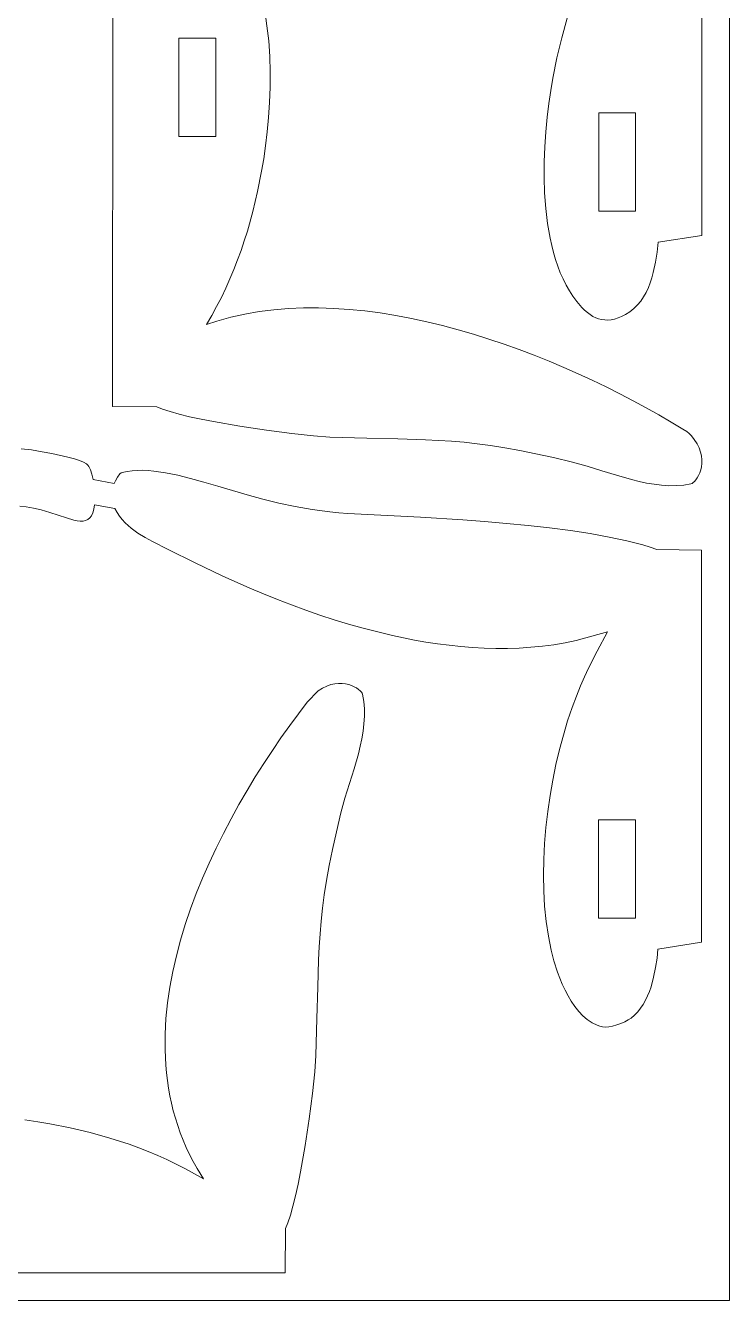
# Model space of a CAD drawing. Header units: centimetres. Extents: x -43.9 to 43.9, y -33.6 to 33.6.
# Drawn here: x 38.15 to 43.94, y -33.57 to -23.09 of the extents above; entities that cross this region are included whole.
import ezdxf

# ---------------------------------------------------------------- set-up
doc = ezdxf.new("R2010")
doc.units = ezdxf.units.CM
doc.header["$MEASUREMENT"] = 0
doc.layers.add('Camada 1', color=7, linetype='Continuous')

msp = doc.modelspace()

# ---------------------------------------------------------------- linework, layer by layer
at = {"layer": 'Camada 1', "color": 4, "lineweight": 9}
for points in [[(43.9416, 11.64976), (43.9416, 11.64976), (43.9416, -33.57024), (43.9416, -33.57024)], [(-25.07839, -33.57024), (-25.07839, -33.57024), (43.9416, -33.57024), (43.9416, -33.57024)]]:
    msp.add_open_spline(points, degree=3, dxfattribs=at)
at = {"layer": 'Camada 1', "color": 3, "lineweight": 9}
for points in [[(43.71426, -24.8181), (43.71426, -24.8181), (43.7145, -21.59309), (43.7145, -21.59309)], [(38.87138, -22.99797), (38.87138, -22.99797), (38.87112, -26.22298), (38.87112, -26.22298)], [(40.13959, -23.09549), (40.13959, -23.09549), (40.12988, -23.03423), (40.12988, -23.03423)], [(42.6072, -23.03322), (42.6072, -23.03322), (42.56219, -23.19489), (42.56219, -23.19489)], [(40.15436, -23.22021), (40.15436, -23.22021), (40.13959, -23.09549), (40.13959, -23.09549)], [(40.16341, -23.34688), (40.16341, -23.34688), (40.15436, -23.22021), (40.15436, -23.22021)], [(42.56219, -23.19489), (42.56219, -23.19489), (42.52331, -23.35933), (42.52331, -23.35933)], [(40.16728, -23.47434), (40.16728, -23.47434), (40.16341, -23.34688), (40.16341, -23.34688)], [(42.52331, -23.35933), (42.52331, -23.35933), (42.49001, -23.52659), (42.49001, -23.52659)], [(40.16653, -23.60141), (40.16653, -23.60141), (40.16728, -23.47434), (40.16728, -23.47434)], [(42.49001, -23.52659), (42.49001, -23.52659), (42.47305, -23.62653), (42.47305, -23.62653)], [(40.16169, -23.7269), (40.16169, -23.7269), (40.16653, -23.60141), (40.16653, -23.60141)], [(42.47305, -23.62653), (42.47305, -23.62653), (42.45741, -23.73394), (42.45741, -23.73394)], [(40.15333, -23.84963), (40.15333, -23.84963), (40.16169, -23.7269), (40.16169, -23.7269)], [(42.45741, -23.73394), (42.45741, -23.73394), (42.44364, -23.84763), (42.44364, -23.84763)], [(40.14199, -23.96844), (40.14199, -23.96844), (40.15333, -23.84963), (40.15333, -23.84963)], [(42.44364, -23.84763), (42.44364, -23.84763), (42.43232, -23.96644), (42.43232, -23.96644)], [(40.12824, -24.08213), (40.12824, -24.08213), (40.14199, -23.96844), (40.14199, -23.96844)], [(42.43232, -23.96644), (42.43232, -23.96644), (42.42395, -24.08918), (42.42395, -24.08918)], [(40.1126, -24.18954), (40.1126, -24.18954), (40.12824, -24.08213), (40.12824, -24.08213)], [(42.42395, -24.08918), (42.42395, -24.08918), (42.41912, -24.21468), (42.41912, -24.21468)], [(40.09563, -24.28948), (40.09563, -24.28948), (40.1126, -24.18954), (40.1126, -24.18954)], [(40.06232, -24.45675), (40.06232, -24.45675), (40.09563, -24.28948), (40.09563, -24.28948)], [(42.41912, -24.21468), (42.41912, -24.21468), (42.41837, -24.34174), (42.41837, -24.34174)], [(42.41837, -24.34174), (42.41837, -24.34174), (42.42224, -24.46921), (42.42224, -24.46921)], [(40.02345, -24.62118), (40.02345, -24.62118), (40.06232, -24.45675), (40.06232, -24.45675)], [(42.42224, -24.46921), (42.42224, -24.46921), (42.43128, -24.59588), (42.43128, -24.59588)], [(42.43128, -24.59588), (42.43128, -24.59588), (42.44606, -24.72059), (42.44606, -24.72059)], [(39.97845, -24.78285), (39.97845, -24.78285), (40.02345, -24.62118), (40.02345, -24.62118)], [(42.44606, -24.72059), (42.44606, -24.72059), (42.45577, -24.78185), (42.45577, -24.78185)], [(39.95347, -24.86265), (39.95347, -24.86265), (39.97845, -24.78285), (39.97845, -24.78285)], [(42.45577, -24.78185), (42.45577, -24.78185), (42.46711, -24.84218), (42.46711, -24.84218)], [(43.35566, -24.87411), (43.35566, -24.87411), (43.71426, -24.8181), (43.71426, -24.8181)], [(39.92676, -24.94178), (39.92676, -24.94178), (39.95347, -24.86265), (39.95347, -24.86265)], [(42.46711, -24.84218), (42.46711, -24.84218), (42.48017, -24.90141), (42.48017, -24.90141)], [(42.48017, -24.90141), (42.48017, -24.90141), (42.49499, -24.95943), (42.49499, -24.95943)], [(43.34607, -24.95505), (43.34607, -24.95505), (43.35566, -24.87411), (43.35566, -24.87411)], [(39.86783, -25.098), (39.86783, -25.098), (39.89823, -25.02022), (39.89823, -25.02022)], [(39.89823, -25.02022), (39.89823, -25.02022), (39.92676, -24.94178), (39.92676, -24.94178)], [(42.49499, -24.95943), (42.49499, -24.95943), (42.51166, -25.01607), (42.51166, -25.01607)], [(42.51166, -25.01607), (42.51166, -25.01607), (42.53025, -25.07118), (42.53025, -25.07118)], [(43.31505, -25.12435), (43.31505, -25.12435), (43.33312, -25.03933), (43.33312, -25.03933)], [(43.33312, -25.03933), (43.33312, -25.03933), (43.34607, -24.95505), (43.34607, -24.95505)], [(39.83547, -25.17511), (39.83547, -25.17511), (39.86783, -25.098), (39.86783, -25.098)], [(42.53025, -25.07118), (42.53025, -25.07118), (42.55082, -25.12463), (42.55082, -25.12463)], [(42.55082, -25.12463), (42.55082, -25.12463), (42.57344, -25.17627), (42.57344, -25.17627)], [(43.30353, -25.16633), (43.30353, -25.16633), (43.31505, -25.12435), (43.31505, -25.12435)], [(39.80108, -25.25157), (39.80108, -25.25157), (39.83547, -25.17511), (39.83547, -25.17511)], [(42.57344, -25.17627), (42.57344, -25.17627), (42.59818, -25.22594), (42.59818, -25.22594)], [(42.59818, -25.22594), (42.59818, -25.22594), (42.6251, -25.27349), (42.6251, -25.27349)], [(43.25639, -25.28618), (43.25639, -25.28618), (43.27442, -25.24756), (43.27442, -25.24756)], [(43.27442, -25.24756), (43.27442, -25.24756), (43.29007, -25.2075), (43.29007, -25.2075)], [(43.29007, -25.2075), (43.29007, -25.2075), (43.30353, -25.16633), (43.30353, -25.16633)], [(39.72598, -25.40251), (39.72598, -25.40251), (39.76462, -25.32736), (39.76462, -25.32736)], [(39.76462, -25.32736), (39.76462, -25.32736), (39.80108, -25.25157), (39.80108, -25.25157)], [(42.6251, -25.27349), (42.6251, -25.27349), (42.65429, -25.31879), (42.65429, -25.31879)], [(42.65429, -25.31879), (42.65429, -25.31879), (42.68579, -25.36168), (42.68579, -25.36168)], [(43.21224, -25.35774), (43.21224, -25.35774), (43.23574, -25.32301), (43.23574, -25.32301)], [(43.23574, -25.32301), (43.23574, -25.32301), (43.25639, -25.28618), (43.25639, -25.28618)], [(39.68512, -25.47702), (39.68512, -25.47702), (39.72598, -25.40251), (39.72598, -25.40251)], [(40.07566, -25.44474), (40.07566, -25.44474), (39.95754, -25.46524), (39.95754, -25.46524)], [(40.19558, -25.42954), (40.19558, -25.42954), (40.07566, -25.44474), (40.07566, -25.44474)], [(40.31714, -25.41942), (40.31714, -25.41942), (40.19558, -25.42954), (40.19558, -25.42954)], [(40.44014, -25.41423), (40.44014, -25.41423), (40.31714, -25.41942), (40.31714, -25.41942)], [(40.56442, -25.41378), (40.56442, -25.41378), (40.44014, -25.41423), (40.44014, -25.41423)], [(40.68977, -25.41789), (40.68977, -25.41789), (40.56442, -25.41378), (40.56442, -25.41378)], [(40.81606, -25.42636), (40.81606, -25.42636), (40.68977, -25.41789), (40.68977, -25.41789)], [(40.94305, -25.43903), (40.94305, -25.43903), (40.81606, -25.42636), (40.81606, -25.42636)], [(41.07061, -25.45572), (41.07061, -25.45572), (40.94305, -25.43903), (40.94305, -25.43903)], [(41.19855, -25.47623), (41.19855, -25.47623), (41.07061, -25.45572), (41.07061, -25.45572)], [(42.68579, -25.36168), (42.68579, -25.36168), (42.72888, -25.41169), (42.72888, -25.41169)], [(42.72888, -25.41169), (42.72888, -25.41169), (42.75076, -25.43326), (42.75076, -25.43326)], [(42.75076, -25.43326), (42.75076, -25.43326), (42.77297, -25.45244), (42.77297, -25.45244)], [(42.77297, -25.45244), (42.77297, -25.45244), (42.79554, -25.46915), (42.79554, -25.46915)], [(43.08541, -25.46916), (43.08541, -25.46916), (43.1225, -25.44609), (43.1225, -25.44609)], [(43.1225, -25.44609), (43.1225, -25.44609), (43.15585, -25.41961), (43.15585, -25.41961)], [(43.15585, -25.41961), (43.15585, -25.41961), (43.18569, -25.39006), (43.18569, -25.39006)], [(43.18569, -25.39006), (43.18569, -25.39006), (43.21224, -25.35774), (43.21224, -25.35774)], [(39.64196, -25.55088), (39.64196, -25.55088), (39.68512, -25.47702), (39.68512, -25.47702)], [(39.72745, -25.52281), (39.72745, -25.52281), (39.64196, -25.55088), (39.64196, -25.55088)], [(39.84141, -25.4912), (39.84141, -25.4912), (39.72745, -25.52281), (39.72745, -25.52281)], [(39.95754, -25.46524), (39.95754, -25.46524), (39.84141, -25.4912), (39.84141, -25.4912)], [(41.32666, -25.5004), (41.32666, -25.5004), (41.19855, -25.47623), (41.19855, -25.47623)], [(41.4548, -25.52802), (41.4548, -25.52802), (41.32666, -25.5004), (41.32666, -25.5004)], [(41.58277, -25.55894), (41.58277, -25.55894), (41.4548, -25.52802), (41.4548, -25.52802)], [(41.7104, -25.59296), (41.7104, -25.59296), (41.58277, -25.55894), (41.58277, -25.55894)], [(42.79554, -25.46915), (42.79554, -25.46915), (42.81854, -25.48334), (42.81854, -25.48334)], [(42.81854, -25.48334), (42.81854, -25.48334), (42.84203, -25.4949), (42.84203, -25.4949)], [(42.84203, -25.4949), (42.84203, -25.4949), (42.86607, -25.50378), (42.86607, -25.50378)], [(42.86607, -25.50378), (42.86607, -25.50378), (42.89073, -25.50991), (42.89073, -25.50991)], [(42.89073, -25.50991), (42.89073, -25.50991), (42.91605, -25.51319), (42.91605, -25.51319)], [(42.91605, -25.51319), (42.91605, -25.51319), (42.94211, -25.51356), (42.94211, -25.51356)], [(42.94211, -25.51356), (42.94211, -25.51356), (42.96895, -25.51095), (42.96895, -25.51095)], [(42.96895, -25.51095), (42.96895, -25.51095), (42.99664, -25.50528), (42.99664, -25.50528)], [(42.99664, -25.50528), (42.99664, -25.50528), (43.02525, -25.49647), (43.02525, -25.49647)], [(43.02525, -25.49647), (43.02525, -25.49647), (43.05482, -25.48447), (43.05482, -25.48447)], [(43.05482, -25.48447), (43.05482, -25.48447), (43.08541, -25.46916), (43.08541, -25.46916)], [(41.83749, -25.6299), (41.83749, -25.6299), (41.7104, -25.59296), (41.7104, -25.59296)], [(41.96388, -25.66957), (41.96388, -25.66957), (41.83749, -25.6299), (41.83749, -25.6299)], [(42.08939, -25.71182), (42.08939, -25.71182), (41.96388, -25.66957), (41.96388, -25.66957)], [(42.21384, -25.75643), (42.21384, -25.75643), (42.08939, -25.71182), (42.08939, -25.71182)], [(42.33704, -25.80323), (42.33704, -25.80323), (42.21384, -25.75643), (42.21384, -25.75643)], [(42.45883, -25.85206), (42.45883, -25.85206), (42.33704, -25.80323), (42.33704, -25.80323)], [(42.57901, -25.9027), (42.57901, -25.9027), (42.45883, -25.85206), (42.45883, -25.85206)], [(42.6974, -25.955), (42.6974, -25.955), (42.57901, -25.9027), (42.57901, -25.9027)], [(42.81383, -26.00878), (42.81383, -26.00878), (42.6974, -25.955), (42.6974, -25.955)], [(42.92813, -26.06384), (42.92813, -26.06384), (42.81383, -26.00878), (42.81383, -26.00878)], [(43.0401, -26.12), (43.0401, -26.12), (42.92813, -26.06384), (42.92813, -26.06384)], [(43.14958, -26.17708), (43.14958, -26.17708), (43.0401, -26.12), (43.0401, -26.12)], [(43.25637, -26.23492), (43.25637, -26.23492), (43.14958, -26.17708), (43.14958, -26.17708)], [(38.87112, -26.22298), (38.87112, -26.22298), (39.23456, -26.22549), (39.23456, -26.22549)], [(39.23456, -26.22549), (39.23456, -26.22549), (39.28141, -26.24577), (39.28141, -26.24577)], [(39.28141, -26.24577), (39.28141, -26.24577), (39.34323, -26.26643), (39.34323, -26.26643)], [(39.34323, -26.26643), (39.34323, -26.26643), (39.41801, -26.28728), (39.41801, -26.28728)], [(39.41801, -26.28728), (39.41801, -26.28728), (39.50376, -26.30808), (39.50376, -26.30808)], [(43.3603, -26.2933), (43.3603, -26.2933), (43.25637, -26.23492), (43.25637, -26.23492)], [(43.4612, -26.35206), (43.4612, -26.35206), (43.3603, -26.2933), (43.3603, -26.2933)], [(39.50376, -26.30808), (39.50376, -26.30808), (39.59845, -26.32862), (39.59845, -26.32862)], [(39.59845, -26.32862), (39.59845, -26.32862), (39.7001, -26.34869), (39.7001, -26.34869)], [(39.7001, -26.34869), (39.7001, -26.34869), (39.91619, -26.38653), (39.91619, -26.38653)], [(39.91619, -26.38653), (39.91619, -26.38653), (40.13597, -26.41985), (40.13597, -26.41985)], [(43.55888, -26.41102), (43.55888, -26.41102), (43.4612, -26.35206), (43.4612, -26.35206)], [(40.13597, -26.41985), (40.13597, -26.41985), (40.34339, -26.44693), (40.34339, -26.44693)], [(40.34339, -26.44693), (40.34339, -26.44693), (40.52238, -26.466), (40.52238, -26.466)], [(40.52238, -26.466), (40.52238, -26.466), (40.65688, -26.47534), (40.65688, -26.47534)], [(40.65688, -26.47534), (40.65688, -26.47534), (40.95935, -26.48455), (40.95935, -26.48455)], [(40.95935, -26.48455), (40.95935, -26.48455), (41.21661, -26.49072), (41.21661, -26.49072)], [(41.21661, -26.49072), (41.21661, -26.49072), (41.44369, -26.49775), (41.44369, -26.49775)], [(41.44369, -26.49775), (41.44369, -26.49775), (41.5506, -26.5028), (41.5506, -26.5028)], [(41.5506, -26.5028), (41.5506, -26.5028), (41.65559, -26.50952), (41.65559, -26.50952)], [(43.59003, -26.43027), (43.59003, -26.43027), (43.55888, -26.41102), (43.55888, -26.41102)], [(43.61109, -26.44558), (43.61109, -26.44558), (43.59003, -26.43027), (43.59003, -26.43027)], [(43.62936, -26.4645), (43.62936, -26.4645), (43.61109, -26.44558), (43.61109, -26.44558)], [(43.65211, -26.49462), (43.65211, -26.49462), (43.62936, -26.4645), (43.62936, -26.4645)], [(43.67471, -26.52993), (43.67471, -26.52993), (43.65211, -26.49462), (43.65211, -26.49462)], [(38.20513, -26.58153), (38.20513, -26.58153), (38.11859, -26.57061), (38.11859, -26.57061)], [(38.29119, -26.59563), (38.29119, -26.59563), (38.20513, -26.58153), (38.20513, -26.58153)], [(38.37251, -26.61132), (38.37251, -26.61132), (38.29119, -26.59563), (38.29119, -26.59563)], [(41.65559, -26.50952), (41.65559, -26.50952), (41.76055, -26.51841), (41.76055, -26.51841)], [(41.76055, -26.51841), (41.76055, -26.51841), (41.86734, -26.52994), (41.86734, -26.52994)], [(41.86734, -26.52994), (41.86734, -26.52994), (41.97785, -26.5446), (41.97785, -26.5446)], [(41.97785, -26.5446), (41.97785, -26.5446), (42.09395, -26.56288), (42.09395, -26.56288)], [(42.09395, -26.56288), (42.09395, -26.56288), (42.21751, -26.58526), (42.21751, -26.58526)], [(42.21751, -26.58526), (42.21751, -26.58526), (42.35042, -26.61224), (42.35042, -26.61224)], [(43.69173, -26.5645), (43.69173, -26.5645), (43.67471, -26.52993), (43.67471, -26.52993)], [(43.70365, -26.59815), (43.70365, -26.59815), (43.69173, -26.5645), (43.69173, -26.5645)], [(43.71099, -26.63066), (43.71099, -26.63066), (43.70365, -26.59815), (43.70365, -26.59815)], [(38.50383, -26.64113), (38.50383, -26.64113), (38.37251, -26.61132), (38.37251, -26.61132)], [(38.55737, -26.65484), (38.55737, -26.65484), (38.50383, -26.64113), (38.50383, -26.64113)], [(38.59961, -26.6673), (38.59961, -26.6673), (38.55737, -26.65484), (38.55737, -26.65484)], [(38.63225, -26.68045), (38.63225, -26.68045), (38.59961, -26.6673), (38.59961, -26.6673)], [(38.65702, -26.69627), (38.65702, -26.69627), (38.63225, -26.68045), (38.63225, -26.68045)], [(38.66697, -26.70579), (38.66697, -26.70579), (38.65702, -26.69627), (38.65702, -26.69627)], [(38.67559, -26.71671), (38.67559, -26.71671), (38.66697, -26.70579), (38.66697, -26.70579)], [(42.35042, -26.61224), (42.35042, -26.61224), (42.49455, -26.6443), (42.49455, -26.6443)], [(42.49455, -26.6443), (42.49455, -26.6443), (42.65178, -26.68191), (42.65178, -26.68191)], [(42.65178, -26.68191), (42.65178, -26.68191), (42.77031, -26.71441), (42.77031, -26.71441)], [(42.77031, -26.71441), (42.77031, -26.71441), (42.89102, -26.75155), (42.89102, -26.75155)], [(43.71058, -26.71944), (43.71058, -26.71944), (43.71396, -26.69151), (43.71396, -26.69151)], [(43.71427, -26.66185), (43.71427, -26.66185), (43.71099, -26.63066), (43.71099, -26.63066)], [(43.71396, -26.69151), (43.71396, -26.69151), (43.71427, -26.66185), (43.71427, -26.66185)], [(38.68968, -26.74371), (38.68968, -26.74371), (38.67559, -26.71671), (38.67559, -26.71671)], [(38.70101, -26.77925), (38.70101, -26.77925), (38.68968, -26.74371), (38.68968, -26.74371)], [(38.71126, -26.82527), (38.71126, -26.82527), (38.70101, -26.77925), (38.70101, -26.77925)], [(38.9117, -26.80497), (38.9117, -26.80497), (38.89453, -26.83391), (38.89453, -26.83391)], [(38.93126, -26.77876), (38.93126, -26.77876), (38.9117, -26.80497), (38.9117, -26.80497)], [(38.94072, -26.76977), (38.94072, -26.76977), (38.93126, -26.77876), (38.93126, -26.77876)], [(38.94934, -26.7652), (38.94934, -26.7652), (38.94072, -26.76977), (38.94072, -26.76977)], [(38.98985, -26.75696), (38.98985, -26.75696), (38.94934, -26.7652), (38.94934, -26.7652)], [(39.03152, -26.75148), (39.03152, -26.75148), (38.98985, -26.75696), (38.98985, -26.75696)], [(39.07435, -26.74864), (39.07435, -26.74864), (39.03152, -26.75148), (39.03152, -26.75148)], [(39.11836, -26.74826), (39.11836, -26.74826), (39.07435, -26.74864), (39.07435, -26.74864)], [(39.16352, -26.75019), (39.16352, -26.75019), (39.11836, -26.74826), (39.11836, -26.74826)], [(39.20983, -26.75428), (39.20983, -26.75428), (39.16352, -26.75019), (39.16352, -26.75019)], [(39.3059, -26.76827), (39.3059, -26.76827), (39.20983, -26.75428), (39.20983, -26.75428)], [(39.40654, -26.789), (39.40654, -26.789), (39.3059, -26.76827), (39.3059, -26.76827)], [(39.51171, -26.81522), (39.51171, -26.81522), (39.40654, -26.789), (39.40654, -26.789)], [(39.62139, -26.84566), (39.62139, -26.84566), (39.51171, -26.81522), (39.51171, -26.81522)], [(42.89102, -26.75155), (42.89102, -26.75155), (43.01327, -26.78954), (43.01327, -26.78954)], [(43.01327, -26.78954), (43.01327, -26.78954), (43.1364, -26.82461), (43.1364, -26.82461)], [(43.6652, -26.82617), (43.6652, -26.82617), (43.6764, -26.80988), (43.6764, -26.80988)], [(43.6764, -26.80988), (43.6764, -26.80988), (43.68704, -26.79086), (43.68704, -26.79086)], [(43.68704, -26.79086), (43.68704, -26.79086), (43.69662, -26.76931), (43.69662, -26.76931)], [(43.69662, -26.76931), (43.69662, -26.76931), (43.70464, -26.74544), (43.70464, -26.74544)], [(43.70464, -26.74544), (43.70464, -26.74544), (43.71058, -26.71944), (43.71058, -26.71944)], [(38.88359, -26.85565), (38.88359, -26.85565), (38.71126, -26.82527), (38.71126, -26.82527)], [(38.89453, -26.83391), (38.89453, -26.83391), (38.88359, -26.85565), (38.88359, -26.85565)], [(39.73554, -26.87906), (39.73554, -26.87906), (39.62139, -26.84566), (39.62139, -26.84566)], [(39.97708, -26.94978), (39.97708, -26.94978), (39.73554, -26.87906), (39.73554, -26.87906)], [(43.1364, -26.82461), (43.1364, -26.82461), (43.1981, -26.83986), (43.1981, -26.83986)], [(43.1981, -26.83986), (43.1981, -26.83986), (43.25977, -26.85298), (43.25977, -26.85298)], [(43.25977, -26.85298), (43.25977, -26.85298), (43.32135, -26.86346), (43.32135, -26.86346)], [(43.32135, -26.86346), (43.32135, -26.86346), (43.38274, -26.87086), (43.38274, -26.87086)], [(43.38274, -26.87086), (43.38274, -26.87086), (43.44388, -26.87469), (43.44388, -26.87469)], [(43.44388, -26.87469), (43.44388, -26.87469), (43.50467, -26.87448), (43.50467, -26.87448)], [(43.50467, -26.87448), (43.50467, -26.87448), (43.56504, -26.86977), (43.56504, -26.86977)], [(43.56504, -26.86977), (43.56504, -26.86977), (43.6249, -26.86007), (43.6249, -26.86007)], [(43.6249, -26.86007), (43.6249, -26.86007), (43.6333, -26.85669), (43.6333, -26.85669)], [(43.6333, -26.85669), (43.6333, -26.85669), (43.64315, -26.84978), (43.64315, -26.84978)], [(43.64315, -26.84978), (43.64315, -26.84978), (43.65396, -26.83954), (43.65396, -26.83954)], [(43.65396, -26.83954), (43.65396, -26.83954), (43.6652, -26.82617), (43.6652, -26.82617)], [(40.10444, -26.98458), (40.10444, -26.98458), (39.97708, -26.94978), (39.97708, -26.94978)], [(40.23611, -27.01734), (40.23611, -27.01734), (40.10444, -26.98458), (40.10444, -26.98458)], [(40.37209, -27.04679), (40.37209, -27.04679), (40.23611, -27.01734), (40.23611, -27.01734)], [(38.10826, -27.04229), (38.10826, -27.04229), (38.16125, -27.04935), (38.16125, -27.04935)], [(38.16125, -27.04935), (38.16125, -27.04935), (38.21985, -27.05969), (38.21985, -27.05969)], [(38.21985, -27.05969), (38.21985, -27.05969), (38.28436, -27.07431), (38.28436, -27.07431)], [(38.28436, -27.07431), (38.28436, -27.07431), (38.35505, -27.09417), (38.35505, -27.09417)], [(38.35505, -27.09417), (38.35505, -27.09417), (38.49269, -27.14012), (38.49269, -27.14012)], [(38.68333, -27.14031), (38.68333, -27.14031), (38.69701, -27.12226), (38.69701, -27.12226)], [(38.69701, -27.12226), (38.69701, -27.12226), (38.70807, -27.09857), (38.70807, -27.09857)], [(38.70807, -27.09857), (38.70807, -27.09857), (38.71639, -27.06876), (38.71639, -27.06876)], [(38.71639, -27.06876), (38.71639, -27.06876), (38.72184, -27.03233), (38.72184, -27.03233)], [(38.72184, -27.03233), (38.72184, -27.03233), (38.88977, -27.06195), (38.88977, -27.06195)], [(38.88977, -27.06195), (38.88977, -27.06195), (38.90799, -27.0947), (38.90799, -27.0947)], [(38.90799, -27.0947), (38.90799, -27.0947), (38.92798, -27.12495), (38.92798, -27.12495)], [(38.92798, -27.12495), (38.92798, -27.12495), (38.94963, -27.15292), (38.94963, -27.15292)], [(40.51235, -27.0717), (40.51235, -27.0717), (40.37209, -27.04679), (40.37209, -27.04679)], [(40.65684, -27.09081), (40.65684, -27.09081), (40.51235, -27.0717), (40.51235, -27.0717)], [(40.73065, -27.0978), (40.73065, -27.0978), (40.65684, -27.09081), (40.65684, -27.09081)], [(40.80551, -27.10285), (40.80551, -27.10285), (40.73065, -27.0978), (40.73065, -27.0978)], [(41.40263, -27.13438), (41.40263, -27.13438), (40.80551, -27.10285), (40.80551, -27.10285)], [(41.74966, -27.1563), (41.74966, -27.1563), (41.40263, -27.13438), (41.40263, -27.13438)], [(38.49269, -27.14012), (38.49269, -27.14012), (38.55229, -27.15747), (38.55229, -27.15747)], [(38.55229, -27.15747), (38.55229, -27.15747), (38.57938, -27.16303), (38.57938, -27.16303)], [(38.57938, -27.16303), (38.57938, -27.16303), (38.60453, -27.16588), (38.60453, -27.16588)], [(38.60453, -27.16588), (38.60453, -27.16588), (38.62761, -27.16551), (38.62761, -27.16551)], [(38.62761, -27.16551), (38.62761, -27.16551), (38.64851, -27.16145), (38.64851, -27.16145)], [(38.64851, -27.16145), (38.64851, -27.16145), (38.66712, -27.15321), (38.66712, -27.15321)], [(38.66712, -27.15321), (38.66712, -27.15321), (38.68333, -27.14031), (38.68333, -27.14031)], [(38.94963, -27.15292), (38.94963, -27.15292), (38.97282, -27.17878), (38.97282, -27.17878)], [(38.97282, -27.17878), (38.97282, -27.17878), (38.99742, -27.20274), (38.99742, -27.20274)], [(38.99742, -27.20274), (38.99742, -27.20274), (39.02332, -27.22501), (39.02332, -27.22501)], [(39.02332, -27.22501), (39.02332, -27.22501), (39.07853, -27.26528), (39.07853, -27.26528)], [(41.92846, -27.1696), (41.92846, -27.1696), (41.74966, -27.1563), (41.74966, -27.1563)], [(42.10818, -27.18476), (42.10818, -27.18476), (41.92846, -27.1696), (41.92846, -27.1696)], [(42.28687, -27.20202), (42.28687, -27.20202), (42.10818, -27.18476), (42.10818, -27.18476)], [(42.4626, -27.22159), (42.4626, -27.22159), (42.28687, -27.20202), (42.28687, -27.20202)], [(42.6334, -27.2437), (42.6334, -27.2437), (42.4626, -27.22159), (42.4626, -27.22159)], [(39.07853, -27.26528), (39.07853, -27.26528), (39.13748, -27.30118), (39.13748, -27.30118)], [(39.13748, -27.30118), (39.13748, -27.30118), (39.1992, -27.33433), (39.1992, -27.33433)], [(39.1992, -27.33433), (39.1992, -27.33433), (39.32711, -27.39881), (39.32711, -27.39881)], [(42.79731, -27.26857), (42.79731, -27.26857), (42.6334, -27.2437), (42.6334, -27.2437)], [(42.95241, -27.29645), (42.95241, -27.29645), (42.79731, -27.26857), (42.79731, -27.26857)], [(43.09672, -27.32756), (43.09672, -27.32756), (42.95241, -27.29645), (42.95241, -27.29645)], [(43.22831, -27.36211), (43.22831, -27.36211), (43.09672, -27.32756), (43.09672, -27.32756)], [(39.32711, -27.39881), (39.32711, -27.39881), (39.54814, -27.50992), (39.54814, -27.50992)], [(43.28872, -27.38075), (43.28872, -27.38075), (43.22831, -27.36211), (43.22831, -27.36211)], [(43.34521, -27.40034), (43.34521, -27.40034), (43.28872, -27.38075), (43.28872, -27.38075)], [(43.71265, -27.4036), (43.71265, -27.4036), (43.34521, -27.40034), (43.34521, -27.40034)], [(43.71265, -30.62623), (43.71265, -30.62623), (43.71265, -27.4036), (43.71265, -27.4036)], [(39.54814, -27.50992), (39.54814, -27.50992), (39.77168, -27.61612), (39.77168, -27.61612)], [(39.77168, -27.61612), (39.77168, -27.61612), (39.99783, -27.71664), (39.99783, -27.71664)], [(39.99783, -27.71664), (39.99783, -27.71664), (40.1119, -27.76451), (40.1119, -27.76451)], [(40.1119, -27.76451), (40.1119, -27.76451), (40.22665, -27.81065), (40.22665, -27.81065)], [(40.22665, -27.81065), (40.22665, -27.81065), (40.3421, -27.85498), (40.3421, -27.85498)], [(40.3421, -27.85498), (40.3421, -27.85498), (40.45825, -27.89737), (40.45825, -27.89737)], [(40.45825, -27.89737), (40.45825, -27.89737), (40.57511, -27.93775), (40.57511, -27.93775)], [(40.57511, -27.93775), (40.57511, -27.93775), (40.69268, -27.97599), (40.69268, -27.97599)], [(40.69268, -27.97599), (40.69268, -27.97599), (40.81098, -28.01201), (40.81098, -28.01201)], [(40.81098, -28.01201), (40.81098, -28.01201), (40.93002, -28.0457), (40.93002, -28.0457)], [(40.93002, -28.0457), (40.93002, -28.0457), (41.04982, -28.07698), (41.04982, -28.07698)], [(41.04982, -28.07698), (41.04982, -28.07698), (41.17037, -28.10571), (41.17037, -28.10571)], [(42.68213, -28.14822), (42.68213, -28.14822), (42.93991, -28.07633), (42.93991, -28.07633)], [(42.93991, -28.07633), (42.93991, -28.07633), (42.85416, -28.23329), (42.85416, -28.23329)], [(41.17037, -28.10571), (41.17037, -28.10571), (41.26118, -28.12535), (41.26118, -28.12535)], [(41.26118, -28.12535), (41.26118, -28.12535), (41.35337, -28.14332), (41.35337, -28.14332)], [(41.35337, -28.14332), (41.35337, -28.14332), (41.44675, -28.15947), (41.44675, -28.15947)], [(41.44675, -28.15947), (41.44675, -28.15947), (41.54114, -28.17369), (41.54114, -28.17369)], [(41.54114, -28.17369), (41.54114, -28.17369), (41.63632, -28.18586), (41.63632, -28.18586)], [(42.40405, -28.19418), (42.40405, -28.19418), (42.49792, -28.18221), (42.49792, -28.18221)], [(42.49792, -28.18221), (42.49792, -28.18221), (42.59067, -28.16693), (42.59067, -28.16693)], [(42.59067, -28.16693), (42.59067, -28.16693), (42.68213, -28.14822), (42.68213, -28.14822)], [(41.63632, -28.18586), (41.63632, -28.18586), (41.73214, -28.19584), (41.73214, -28.19584)], [(41.73214, -28.19584), (41.73214, -28.19584), (41.82838, -28.20353), (41.82838, -28.20353)], [(41.82838, -28.20353), (41.82838, -28.20353), (41.92485, -28.20878), (41.92485, -28.20878)], [(41.92485, -28.20878), (41.92485, -28.20878), (42.02137, -28.21147), (42.02137, -28.21147)], [(42.02137, -28.21147), (42.02137, -28.21147), (42.11774, -28.21148), (42.11774, -28.21148)], [(42.11774, -28.21148), (42.11774, -28.21148), (42.21377, -28.20868), (42.21377, -28.20868)], [(42.21377, -28.20868), (42.21377, -28.20868), (42.30927, -28.20296), (42.30927, -28.20296)], [(42.30927, -28.20296), (42.30927, -28.20296), (42.40405, -28.19418), (42.40405, -28.19418)], [(42.85416, -28.23329), (42.85416, -28.23329), (42.78216, -28.3735), (42.78216, -28.3735)], [(42.78216, -28.3735), (42.78216, -28.3735), (42.74893, -28.44457), (42.74893, -28.44457)], [(42.74893, -28.44457), (42.74893, -28.44457), (42.71626, -28.52014), (42.71626, -28.52014)], [(40.56076, -28.56137), (40.56076, -28.56137), (40.46907, -28.6546), (40.46907, -28.6546)], [(40.59606, -28.53877), (40.59606, -28.53877), (40.56076, -28.56137), (40.56076, -28.56137)], [(40.63063, -28.52175), (40.63063, -28.52175), (40.59606, -28.53877), (40.59606, -28.53877)], [(40.66427, -28.50983), (40.66427, -28.50983), (40.63063, -28.52175), (40.63063, -28.52175)], [(40.6968, -28.50248), (40.6968, -28.50248), (40.66427, -28.50983), (40.66427, -28.50983)], [(40.72799, -28.49921), (40.72799, -28.49921), (40.6968, -28.50248), (40.6968, -28.50248)], [(40.75764, -28.49952), (40.75764, -28.49952), (40.72799, -28.49921), (40.72799, -28.49921)], [(40.78557, -28.5029), (40.78557, -28.5029), (40.75764, -28.49952), (40.75764, -28.49952)], [(40.81157, -28.50885), (40.81157, -28.50885), (40.78557, -28.5029), (40.78557, -28.5029)], [(40.83544, -28.51687), (40.83544, -28.51687), (40.81157, -28.50885), (40.81157, -28.50885)], [(40.85699, -28.52645), (40.85699, -28.52645), (40.83544, -28.51687), (40.83544, -28.51687)], [(40.87601, -28.53709), (40.87601, -28.53709), (40.85699, -28.52645), (40.85699, -28.52645)], [(40.8923, -28.54828), (40.8923, -28.54828), (40.87601, -28.53709), (40.87601, -28.53709)], [(40.90566, -28.55953), (40.90566, -28.55953), (40.8923, -28.54828), (40.8923, -28.54828)], [(40.9159, -28.57034), (40.9159, -28.57034), (40.90566, -28.55953), (40.90566, -28.55953)], [(40.92281, -28.58018), (40.92281, -28.58018), (40.9159, -28.57034), (40.9159, -28.57034)], [(40.9262, -28.58858), (40.9262, -28.58858), (40.92281, -28.58018), (40.92281, -28.58018)], [(40.9359, -28.64845), (40.9359, -28.64845), (40.9262, -28.58858), (40.9262, -28.58858)], [(42.71626, -28.52014), (42.71626, -28.52014), (42.68319, -28.6031), (42.68319, -28.6031)], [(40.46907, -28.6546), (40.46907, -28.6546), (40.39786, -28.74853), (40.39786, -28.74853)], [(40.94062, -28.70881), (40.94062, -28.70881), (40.9359, -28.64845), (40.9359, -28.64845)], [(42.64875, -28.69636), (42.64875, -28.69636), (42.61122, -28.80759), (42.61122, -28.80759)], [(42.68319, -28.6031), (42.68319, -28.6031), (42.64875, -28.69636), (42.64875, -28.69636)], [(40.39786, -28.74853), (40.39786, -28.74853), (40.32638, -28.84606), (40.32638, -28.84606)], [(40.93699, -28.83073), (40.93699, -28.83073), (40.94082, -28.7696), (40.94082, -28.7696)], [(40.94082, -28.7696), (40.94082, -28.7696), (40.94062, -28.70881), (40.94062, -28.70881)], [(42.61122, -28.80759), (42.61122, -28.80759), (42.57622, -28.92352), (42.57622, -28.92352)], [(40.32638, -28.84606), (40.32638, -28.84606), (40.25496, -28.94697), (40.25496, -28.94697)], [(40.9191, -28.9537), (40.9191, -28.9537), (40.9296, -28.89213), (40.9296, -28.89213)], [(40.9296, -28.89213), (40.9296, -28.89213), (40.93699, -28.83073), (40.93699, -28.83073)], [(40.25496, -28.94697), (40.25496, -28.94697), (40.18388, -29.0511), (40.18388, -29.0511)], [(40.89074, -29.07708), (40.89074, -29.07708), (40.906, -29.01537), (40.906, -29.01537)], [(40.906, -29.01537), (40.906, -29.01537), (40.9191, -28.9537), (40.9191, -28.9537)], [(42.57622, -28.92352), (42.57622, -28.92352), (42.544, -29.04354), (42.544, -29.04354)], [(40.18388, -29.0511), (40.18388, -29.0511), (40.11346, -29.15823), (40.11346, -29.15823)], [(40.85567, -29.2002), (40.85567, -29.2002), (40.89074, -29.07708), (40.89074, -29.07708)], [(42.544, -29.04354), (42.544, -29.04354), (42.51475, -29.16702), (42.51475, -29.16702)], [(40.11346, -29.15823), (40.11346, -29.15823), (40.04399, -29.26819), (40.04399, -29.26819)], [(40.81769, -29.32244), (40.81769, -29.32244), (40.85567, -29.2002), (40.85567, -29.2002)], [(42.51475, -29.16702), (42.51475, -29.16702), (42.48871, -29.29332), (42.48871, -29.29332)], [(40.04399, -29.26819), (40.04399, -29.26819), (39.97576, -29.38078), (39.97576, -29.38078)], [(40.78055, -29.44317), (40.78055, -29.44317), (40.81769, -29.32244), (40.81769, -29.32244)], [(42.48871, -29.29332), (42.48871, -29.29332), (42.4661, -29.42184), (42.4661, -29.42184)], [(39.97576, -29.38078), (39.97576, -29.38078), (39.90911, -29.4958), (39.90911, -29.4958)], [(42.4661, -29.42184), (42.4661, -29.42184), (42.44712, -29.55196), (42.44712, -29.55196)], [(39.90911, -29.4958), (39.90911, -29.4958), (39.8443, -29.61306), (39.8443, -29.61306)], [(40.74805, -29.5617), (40.74805, -29.5617), (40.78055, -29.44317), (40.78055, -29.44317)], [(39.8443, -29.61306), (39.8443, -29.61306), (39.78167, -29.73237), (39.78167, -29.73237)], [(40.71042, -29.71894), (40.71042, -29.71894), (40.74805, -29.5617), (40.74805, -29.5617)], [(42.44712, -29.55196), (42.44712, -29.55196), (42.43201, -29.68302), (42.43201, -29.68302)], [(39.78167, -29.73237), (39.78167, -29.73237), (39.72151, -29.85354), (39.72151, -29.85354)], [(40.67836, -29.86307), (40.67836, -29.86307), (40.71042, -29.71894), (40.71042, -29.71894)], [(42.43201, -29.68302), (42.43201, -29.68302), (42.42097, -29.81445), (42.42097, -29.81445)], [(39.72151, -29.85354), (39.72151, -29.85354), (39.66411, -29.97637), (39.66411, -29.97637)], [(42.42097, -29.81445), (42.42097, -29.81445), (42.41424, -29.9456), (42.41424, -29.9456)], [(40.65139, -29.99598), (40.65139, -29.99598), (40.67836, -29.86307), (40.67836, -29.86307)], [(42.41424, -29.9456), (42.41424, -29.9456), (42.41203, -30.07583), (42.41203, -30.07583)], [(39.66411, -29.97637), (39.66411, -29.97637), (39.6098, -30.10068), (39.6098, -30.10068)], [(40.629, -30.11955), (40.629, -30.11955), (40.65139, -29.99598), (40.65139, -29.99598)], [(39.6098, -30.10068), (39.6098, -30.10068), (39.55886, -30.22626), (39.55886, -30.22626)], [(40.61072, -30.23565), (40.61072, -30.23565), (40.629, -30.11955), (40.629, -30.11955)], [(42.41203, -30.07583), (42.41203, -30.07583), (42.41455, -30.20454), (42.41455, -30.20454)], [(39.55886, -30.22626), (39.55886, -30.22626), (39.51159, -30.35293), (39.51159, -30.35293)], [(40.59606, -30.34615), (40.59606, -30.34615), (40.61072, -30.23565), (40.61072, -30.23565)], [(42.41455, -30.20454), (42.41455, -30.20454), (42.42202, -30.33111), (42.42202, -30.33111)], [(39.51159, -30.35293), (39.51159, -30.35293), (39.46831, -30.48049), (39.46831, -30.48049)], [(40.58453, -30.45293), (40.58453, -30.45293), (40.59606, -30.34615), (40.59606, -30.34615)], [(42.42202, -30.33111), (42.42202, -30.33111), (42.43467, -30.4549), (42.43467, -30.4549)], [(39.46831, -30.48049), (39.46831, -30.48049), (39.42932, -30.60876), (39.42932, -30.60876)], [(40.57565, -30.55789), (40.57565, -30.55789), (40.58453, -30.45293), (40.58453, -30.45293)], [(42.43467, -30.4549), (42.43467, -30.4549), (42.45272, -30.57531), (42.45272, -30.57531)], [(40.56893, -30.66288), (40.56893, -30.66288), (40.57565, -30.55789), (40.57565, -30.55789)], [(42.45272, -30.57531), (42.45272, -30.57531), (42.47637, -30.69169), (42.47637, -30.69169)], [(39.42932, -30.60876), (39.42932, -30.60876), (39.3949, -30.73754), (39.3949, -30.73754)], [(40.56387, -30.76978), (40.56387, -30.76978), (40.56893, -30.66288), (40.56893, -30.66288)], [(42.47637, -30.69169), (42.47637, -30.69169), (42.49877, -30.77794), (42.49877, -30.77794)], [(43.34562, -30.75732), (43.34562, -30.75732), (43.35379, -30.68462), (43.35379, -30.68462)], [(43.35379, -30.68462), (43.35379, -30.68462), (43.71265, -30.62623), (43.71265, -30.62623)], [(39.3949, -30.73754), (39.3949, -30.73754), (39.36539, -30.86663), (39.36539, -30.86663)], [(40.55685, -30.99685), (40.55685, -30.99685), (40.56387, -30.76978), (40.56387, -30.76978)], [(42.49877, -30.77794), (42.49877, -30.77794), (42.52896, -30.8727), (42.52896, -30.8727)], [(43.33403, -30.83438), (43.33403, -30.83438), (43.34562, -30.75732), (43.34562, -30.75732)], [(39.36539, -30.86663), (39.36539, -30.86663), (39.34106, -30.99584), (39.34106, -30.99584)], [(42.52896, -30.8727), (42.52896, -30.8727), (42.5471, -30.9216), (42.5471, -30.9216)], [(43.31795, -30.91334), (43.31795, -30.91334), (43.33403, -30.83438), (43.33403, -30.83438)], [(39.34106, -30.99584), (39.34106, -30.99584), (39.32224, -31.12499), (39.32224, -31.12499)], [(40.55068, -31.25412), (40.55068, -31.25412), (40.55685, -30.99685), (40.55685, -30.99685)], [(42.5471, -30.9216), (42.5471, -30.9216), (42.56736, -30.97064), (42.56736, -30.97064)], [(42.56736, -30.97064), (42.56736, -30.97064), (42.58976, -31.01916), (42.58976, -31.01916)], [(43.28305, -31.02989), (43.28305, -31.02989), (43.29629, -30.9917), (43.29629, -30.9917)], [(43.29629, -30.9917), (43.29629, -30.9917), (43.31795, -30.91334), (43.31795, -30.91334)], [(42.58976, -31.01916), (42.58976, -31.01916), (42.6144, -31.06647), (42.6144, -31.06647)], [(42.6144, -31.06647), (42.6144, -31.06647), (42.6413, -31.11194), (42.6413, -31.11194)], [(42.6413, -31.11194), (42.6413, -31.11194), (42.67053, -31.1549), (42.67053, -31.1549)], [(43.23202, -31.13672), (43.23202, -31.13672), (43.25105, -31.10271), (43.25105, -31.10271)], [(43.25105, -31.10271), (43.25105, -31.10271), (43.26802, -31.06699), (43.26802, -31.06699)], [(43.26802, -31.06699), (43.26802, -31.06699), (43.28305, -31.02989), (43.28305, -31.02989)], [(39.32224, -31.12499), (39.32224, -31.12499), (39.30921, -31.25388), (39.30921, -31.25388)], [(42.67053, -31.1549), (42.67053, -31.1549), (42.70212, -31.19467), (42.70212, -31.19467)], [(42.70212, -31.19467), (42.70212, -31.19467), (42.73617, -31.23059), (42.73617, -31.23059)], [(43.16121, -31.22542), (43.16121, -31.22542), (43.18724, -31.19838), (43.18724, -31.19838)], [(43.18724, -31.19838), (43.18724, -31.19838), (43.21079, -31.1687), (43.21079, -31.1687)], [(43.21079, -31.1687), (43.21079, -31.1687), (43.23202, -31.13672), (43.23202, -31.13672)], [(39.30921, -31.25388), (39.30921, -31.25388), (39.30228, -31.38232), (39.30228, -31.38232)], [(40.54148, -31.55659), (40.54148, -31.55659), (40.55068, -31.25412), (40.55068, -31.25412)], [(42.73617, -31.23059), (42.73617, -31.23059), (42.77269, -31.26202), (42.77269, -31.26202)], [(42.77269, -31.26202), (42.77269, -31.26202), (42.81175, -31.28829), (42.81175, -31.28829)], [(42.81175, -31.28829), (42.81175, -31.28829), (42.8534, -31.30872), (42.8534, -31.30872)], [(42.8534, -31.30872), (42.8534, -31.30872), (42.87522, -31.31654), (42.87522, -31.31654)], [(42.87522, -31.31654), (42.87522, -31.31654), (42.8977, -31.32265), (42.8977, -31.32265)], [(42.8977, -31.32265), (42.8977, -31.32265), (42.92081, -31.32472), (42.92081, -31.32472)], [(42.92081, -31.32472), (42.92081, -31.32472), (42.94909, -31.32222), (42.94909, -31.32222)], [(42.94909, -31.32222), (42.94909, -31.32222), (42.98083, -31.31585), (42.98083, -31.31585)], [(42.98083, -31.31585), (42.98083, -31.31585), (43.01437, -31.30625), (43.01437, -31.30625)], [(43.01437, -31.30625), (43.01437, -31.30625), (43.048, -31.29415), (43.048, -31.29415)], [(43.048, -31.29415), (43.048, -31.29415), (43.08004, -31.28021), (43.08004, -31.28021)], [(43.08004, -31.28021), (43.08004, -31.28021), (43.10881, -31.2651), (43.10881, -31.2651)], [(43.10881, -31.2651), (43.10881, -31.2651), (43.13259, -31.24952), (43.13259, -31.24952)], [(43.13259, -31.24952), (43.13259, -31.24952), (43.16121, -31.22542), (43.16121, -31.22542)], [(39.30228, -31.38232), (39.30228, -31.38232), (39.30177, -31.5101), (39.30177, -31.5101)], [(39.30177, -31.5101), (39.30177, -31.5101), (39.30796, -31.63705), (39.30796, -31.63705)], [(39.30796, -31.63705), (39.30796, -31.63705), (39.31367, -31.70016), (39.31367, -31.70016)], [(40.53214, -31.69117), (40.53214, -31.69117), (40.54148, -31.55659), (40.54148, -31.55659)], [(39.31367, -31.70016), (39.31367, -31.70016), (39.32117, -31.76296), (39.32117, -31.76296)], [(40.51308, -31.87017), (40.51308, -31.87017), (40.53214, -31.69117), (40.53214, -31.69117)], [(39.32117, -31.76296), (39.32117, -31.76296), (39.33049, -31.82549), (39.33049, -31.82549)], [(39.33049, -31.82549), (39.33049, -31.82549), (39.34168, -31.88766), (39.34168, -31.88766)], [(39.34168, -31.88766), (39.34168, -31.88766), (39.35477, -31.94949), (39.35477, -31.94949)], [(39.35477, -31.94949), (39.35477, -31.94949), (39.36982, -32.01094), (39.36982, -32.01094)], [(40.48604, -32.07754), (40.48604, -32.07754), (40.51308, -31.87017), (40.51308, -31.87017)], [(39.36982, -32.01094), (39.36982, -32.01094), (39.38683, -32.07198), (39.38683, -32.07198)], [(38.25567, -32.10088), (38.25567, -32.10088), (38.14827, -32.08524), (38.14827, -32.08524)], [(38.35561, -32.11785), (38.35561, -32.11785), (38.25567, -32.10088), (38.25567, -32.10088)], [(38.52287, -32.15115), (38.52287, -32.15115), (38.35561, -32.11785), (38.35561, -32.11785)], [(38.6873, -32.19003), (38.6873, -32.19003), (38.52287, -32.15115), (38.52287, -32.15115)], [(39.38683, -32.07198), (39.38683, -32.07198), (39.40587, -32.1326), (39.40587, -32.1326)], [(39.40587, -32.1326), (39.40587, -32.1326), (39.42696, -32.19278), (39.42696, -32.19278)], [(40.45274, -32.29726), (40.45274, -32.29726), (40.48604, -32.07754), (40.48604, -32.07754)], [(38.84898, -32.23503), (38.84898, -32.23503), (38.6873, -32.19003), (38.6873, -32.19003)], [(38.92878, -32.26), (38.92878, -32.26), (38.84898, -32.23503), (38.84898, -32.23503)], [(39.0079, -32.28672), (39.0079, -32.28672), (38.92878, -32.26), (38.92878, -32.26)], [(39.42696, -32.19278), (39.42696, -32.19278), (39.45015, -32.25247), (39.45015, -32.25247)], [(39.45015, -32.25247), (39.45015, -32.25247), (39.47546, -32.31167), (39.47546, -32.31167)], [(39.08635, -32.31524), (39.08635, -32.31524), (39.0079, -32.28672), (39.0079, -32.28672)], [(39.16412, -32.34566), (39.16412, -32.34566), (39.08635, -32.31524), (39.08635, -32.31524)], [(39.24125, -32.37802), (39.24125, -32.37802), (39.16412, -32.34566), (39.16412, -32.34566)], [(39.47546, -32.31167), (39.47546, -32.31167), (39.50295, -32.37034), (39.50295, -32.37034)], [(39.50295, -32.37034), (39.50295, -32.37034), (39.53265, -32.42847), (39.53265, -32.42847)], [(40.41491, -32.5133), (40.41491, -32.5133), (40.45274, -32.29726), (40.45274, -32.29726)], [(39.31769, -32.4124), (39.31769, -32.4124), (39.24125, -32.37802), (39.24125, -32.37802)], [(39.3935, -32.44887), (39.3935, -32.44887), (39.31769, -32.4124), (39.31769, -32.4124)], [(39.46864, -32.4875), (39.46864, -32.4875), (39.3935, -32.44887), (39.3935, -32.44887)], [(39.53265, -32.42847), (39.53265, -32.42847), (39.56459, -32.48603), (39.56459, -32.48603)], [(39.54315, -32.52836), (39.54315, -32.52836), (39.46864, -32.4875), (39.46864, -32.4875)], [(39.61701, -32.57152), (39.61701, -32.57152), (39.54315, -32.52836), (39.54315, -32.52836)], [(39.56459, -32.48603), (39.56459, -32.48603), (39.61701, -32.57152), (39.61701, -32.57152)], [(40.39485, -32.61491), (40.39485, -32.61491), (40.41491, -32.5133), (40.41491, -32.5133)], [(40.37429, -32.7096), (40.37429, -32.7096), (40.39485, -32.61491), (40.39485, -32.61491)], [(40.35348, -32.79535), (40.35348, -32.79535), (40.37429, -32.7096), (40.37429, -32.7096)], [(40.31193, -32.93201), (40.31193, -32.93201), (40.33262, -32.87015), (40.33262, -32.87015)], [(40.33262, -32.87015), (40.33262, -32.87015), (40.35348, -32.79535), (40.35348, -32.79535)], [(40.28911, -33.34234), (40.28911, -33.34234), (40.29162, -32.97892), (40.29162, -32.97892)], [(40.29162, -32.97892), (40.29162, -32.97892), (40.31193, -32.93201), (40.31193, -32.93201)], [(37.06411, -33.34209), (37.06411, -33.34209), (40.28911, -33.34234), (40.28911, -33.34234)]]:
    msp.add_open_spline(points, degree=3, dxfattribs=at)
at = {"layer": 'Camada 1', "lineweight": 9}
for points in [[(39.71896, -23.19707), (39.71896, -23.19707), (39.41552, -23.19707), (39.41552, -23.19707)], [(39.41552, -23.19707), (39.41552, -23.19707), (39.41552, -24.00626), (39.41552, -24.00626)], [(39.71896, -24.00626), (39.71896, -24.00626), (39.71896, -23.19707), (39.71896, -23.19707)], [(42.86667, -23.80981), (42.86667, -23.80981), (42.86667, -24.61901), (42.86667, -24.61901)], [(43.17012, -23.80981), (43.17012, -23.80981), (42.86667, -23.80981), (42.86667, -23.80981)], [(43.17012, -24.61901), (43.17012, -24.61901), (43.17012, -23.80981), (43.17012, -23.80981)], [(39.41552, -24.00626), (39.41552, -24.00626), (39.71896, -24.00626), (39.71896, -24.00626)], [(42.86667, -24.61901), (42.86667, -24.61901), (43.17012, -24.61901), (43.17012, -24.61901)], [(42.86481, -29.62033), (42.86481, -29.62033), (42.86481, -30.42951), (42.86481, -30.42951)], [(43.16825, -29.62033), (43.16825, -29.62033), (42.86481, -29.62033), (42.86481, -29.62033)], [(43.16825, -30.42951), (43.16825, -30.42951), (43.16825, -29.62033), (43.16825, -29.62033)], [(42.86481, -30.42951), (42.86481, -30.42951), (43.16825, -30.42951), (43.16825, -30.42951)]]:
    msp.add_open_spline(points, degree=3, dxfattribs=at)

doc.saveas('drawing.dxf')
